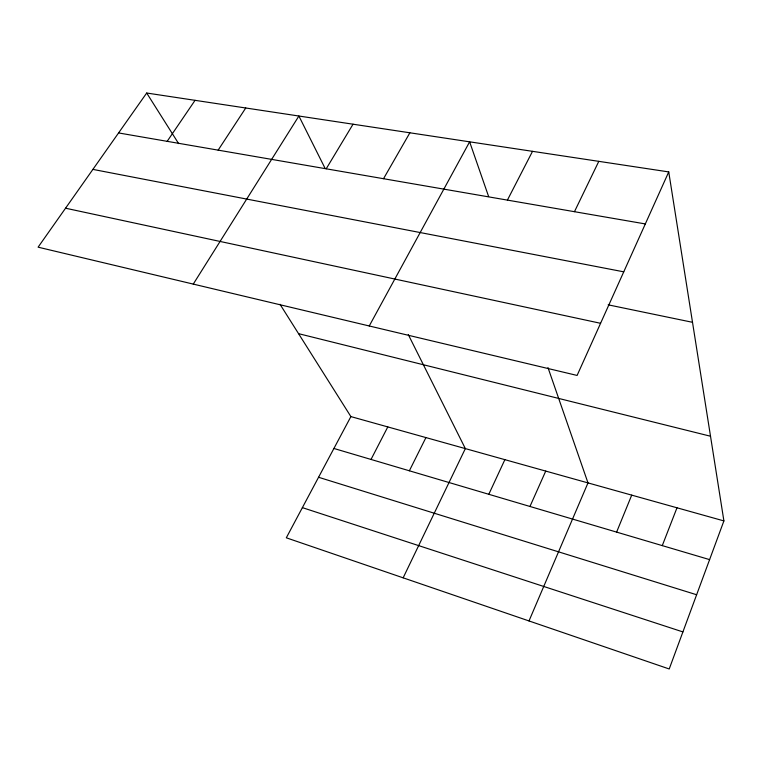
<?xml version="1.0" encoding="UTF-8"?>
<svg xmlns="http://www.w3.org/2000/svg" width="762" height="762" viewBox="0 0 762 762"><rect width="100%" height="100%" fill="white"/><g stroke="black" fill="none" stroke-linecap="round" stroke-linejoin="round"><path stroke-width="1.14" d="M668.741 171.917L577.101 375.437L38.1 247.174L146.695 93.021L668.741 171.917L723.9 520.913L669.217 668.979L286.312 537.801L350.891 416.595L280.016 304.286M662.273 545.621L676.989 507.787M616.61 532.114L631.717 495.129M528.999 620.944L587.988 482.898L547.973 367.589M529.961 506.473L545.735 471.078M488.804 494.3L504.873 459.657M403.155 577.825L465.344 448.599L408.289 334.594M574.462 211.684L598.799 161.344M409.365 470.792L425.929 437.578M371.018 459.448L387.801 426.911M507.406 200.101L532.524 151.333M369.246 325.974L469.63 141.827L488.632 196.567M383.524 178.708L409.88 132.798M326.203 168.802L353.044 124.206M193.262 284.102L298.894 116.024L325.088 168.354M218.142 150.143L245.745 107.985M167.173 141.332L195.062 100.327M118.577 132.94L645.319 223.933M92.897 169.393L623.754 271.834M608.162 304.829L692.515 322.307M65.551 208.207L600.57 323.298M298.561 333.661L710.517 436.235M350.891 416.595L723.9 520.913M333.908 448.466L709.603 559.622M318.564 477.269L696.63 594.751M302.381 507.635L682.904 631.917M146.695 93.021L178.641 143.627"/></g></svg>
